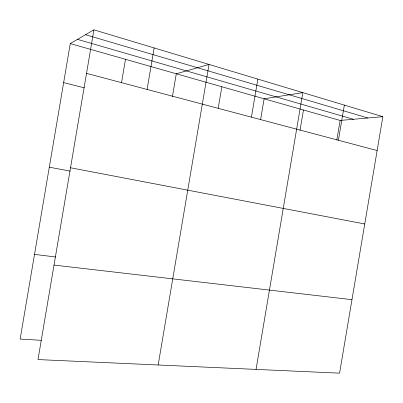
<?xml version="1.0" encoding="UTF-8"?>
<svg xmlns="http://www.w3.org/2000/svg" width="403" height="403" viewBox="0 0 403 403"><rect width="100%" height="100%" fill="white"/><g stroke="black" fill="none" stroke-linecap="round" stroke-linejoin="round"><path stroke-width="0.6" d="M93.904 29.837L37.998 359.572L339.573 373.163L382.85 116.679L93.904 29.837L70.268 43.584L20.15 339.064L41.348 340.323M121.54 82.6L125.484 59.312M147.1 89.451L154.132 47.937M172.408 96.675L176.282 73.779L209.026 64.435L158.167 364.987M218.194 108.347L221.846 86.756M251.422 117.152L257.855 79.109M260.575 119.762L264.121 98.795L302.814 92.625L256.051 369.4M300.008 130.396L303.454 109.999M336.848 139.937L340.142 120.447L382.85 116.679M338.419 140.259L344.353 105.107M54.017 265.073L351.975 299.671M34.512 254.389L55.71 256.983M49.302 167.19L70.268 171.139M70.52 167.764L364.745 223.977M63.649 82.595L84.388 87.859M86.524 73.361L377.137 150.541M70.268 43.584L340.142 120.447M77.507 39.373L353.431 119.273M85.522 34.713L367.929 117.993"/></g></svg>
